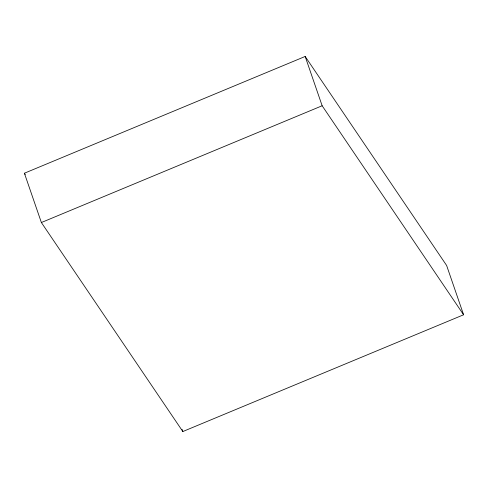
<?xml version="1.0" encoding="UTF-8"?>
<svg xmlns="http://www.w3.org/2000/svg" width="488" height="488" viewBox="0 0 488 488"><rect width="100%" height="100%" fill="white"/><g stroke="black" fill="none" stroke-linecap="round" stroke-linejoin="round"><path stroke-width="0.73" d="M24.4 173.222L305.171 56.462L446.624 265.472L463.6 314.778L182.829 431.538L41.376 222.528L24.4 173.222L25.254 174.484M41.376 222.528L322.153 105.762L463.6 314.778M305.171 56.462L322.153 105.762M182.091 429.397L182.829 431.538"/></g></svg>
